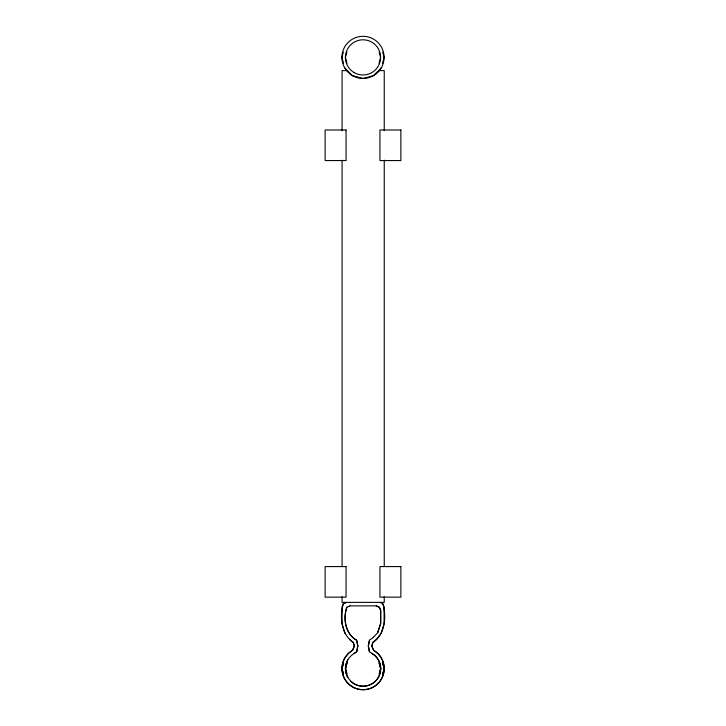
<?xml version="1.0" encoding="UTF-8"?>
<svg xmlns="http://www.w3.org/2000/svg" width="726" height="726" viewBox="0 0 726 726"><rect width="100%" height="100%" fill="white"/><g stroke="black" fill="none" stroke-linecap="round" stroke-linejoin="round"><path stroke-width="1.09" d="M369.552 640.259L368.4 646.04L369.552 651.821M343.325 52.118L341.91 57.39L343.48 63.235M346.819 52.118L345.404 57.39L346.974 63.235M379.026 63.235L380.596 57.39L379.181 52.118M381.341 67.654L378.881 70.313M382.52 63.235L384.09 57.39L382.675 52.118M343.48 662.765L341.91 668.61L343.325 673.882M343.643 662.765L342.073 668.61L343.48 673.882M346.819 673.882L345.404 668.61L346.974 662.765M346.974 673.882L345.567 668.61L347.128 662.765M379.181 673.882L380.596 668.61L379.026 662.765M379.344 673.882L380.751 668.61L379.19 662.765M382.675 673.882L383.491 670.842M383.736 669.917L384.09 668.61L382.52 662.765M382.838 673.882L384.245 668.61L382.675 662.765M381.077 633.707L384.09 623.471L384.09 606.745L382.702 603.769M377.656 632.636L380.596 623.471L380.596 610.239L379.208 607.263L376.231 605.874M346.946 607.263C342.944 618.488 345.422 634.025 356.765 640.259L357.918 646.04L356.765 651.821L354.361 653.373A17.596 17.596 0 0 0 349.678 679.926A17.596 17.596 0 0 0 376.64 679.926A17.596 17.596 0 0 0 371.957 653.373L369.398 651.821L368.236 646.04L369.398 640.259L373.473 637.346M380.433 634.488L376.576 639.198L372.719 642.528L371.73 646.04L373.545 650.351A21.09 21.09 0 0 1 379.154 682.168A21.09 21.09 0 0 1 346.846 682.168A21.09 21.09 0 0 1 352.455 650.351L354.27 646.04L353.281 642.528L349.424 639.198M373.309 637.346L377.819 632.636L380.751 623.471L380.751 610.239L379.371 607.263L376.386 605.874L349.769 605.874M354.206 653.373L356.602 651.821L357.764 646.04L356.793 641.221M346.275 602.38L343.298 603.769C339.441 616.764 341.038 634.324 353.435 642.528L354.424 646.04L352.618 650.351A21.09 21.09 0 0 0 347.001 682.168A21.09 21.09 0 0 0 379.317 682.168A21.09 21.09 0 0 0 373.699 650.351L371.894 646.04L372.883 642.528C385.152 634.261 386.677 616.701 382.865 603.769L379.88 602.38M346.438 602.38L343.452 603.769L342.073 606.745L342.073 623.471L345.077 633.707M349.932 605.874L346.792 607.263C342.79 618.488 345.267 634.025 356.602 640.259M347.119 70.313L344.659 67.654M384.245 130.707L384.245 70.613L378.573 70.613L373.545 75.649L363 78.472L352.455 75.649L347.427 70.613L342.073 70.613L342.073 130.707M384.245 160.192L384.245 566.098M384.245 596.708L384.245 602.38L342.073 602.38L342.073 596.708M342.073 160.192L342.073 566.098M371.794 653.373A17.596 17.596 0 0 1 377.121 679.119A17.596 17.596 0 0 1 350.93 681.415M347.763 677.412A17.596 17.596 0 0 1 347.763 659.816M346.057 129.99L325.13 129.99L325.13 160.555L346.057 160.555L346.057 129.99M400.87 129.99L379.943 129.99L379.943 160.555L400.87 160.555L400.87 129.99M346.057 566.579L325.13 566.579L325.13 597.144L346.057 597.144L346.057 566.579M400.87 566.579L379.943 566.579L379.943 597.144L400.87 597.144L400.87 566.579M352.455 75.649A21.09 21.09 0 0 0 384.09 57.39A21.09 21.09 0 0 0 352.455 39.122A21.09 21.09 0 0 0 352.455 75.649M354.206 72.627A17.596 17.596 0 0 0 380.596 57.39A17.596 17.596 0 0 0 354.206 42.153A17.596 17.596 0 0 0 354.206 72.627"/></g></svg>
